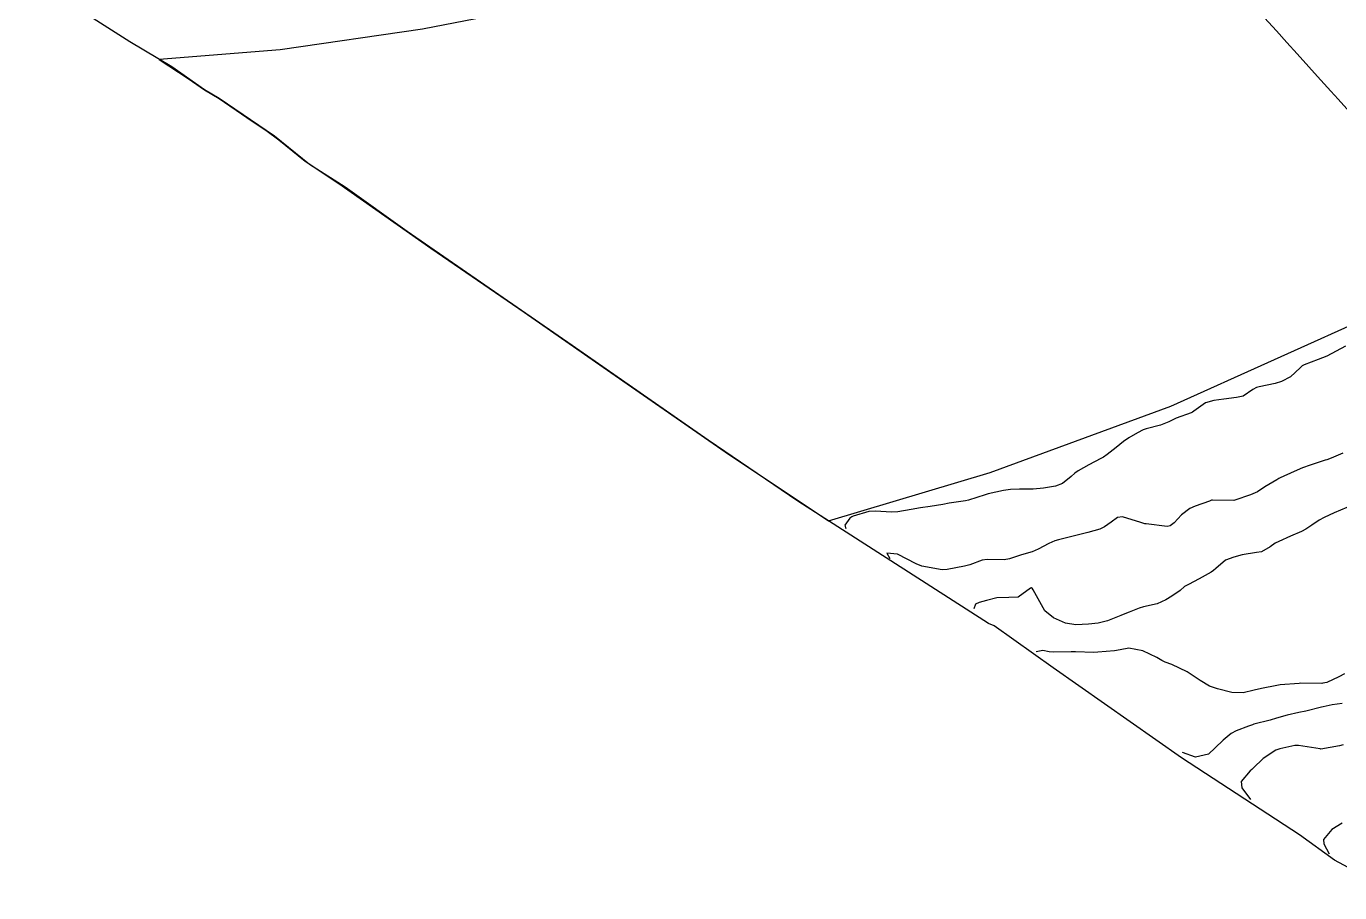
# Model space of a CAD drawing. Header units: metres. Extents: x 286371 to 293043, y 7462578 to 7466404.
# Drawn here: x 286662.6 to 286779.7, y 7465693.2 to 7465770.5 of the extents above; entities that cross this region are included whole.
import ezdxf

# ---------------------------------------------------------------- set-up
doc = ezdxf.new("R2010")
doc.units = ezdxf.units.M
doc.header["$MEASUREMENT"] = 0
for name, color, linetype in [('Area', 45, 'Continuous'), ('Curvas de Nivel 1m', 11, 'Continuous'), ('Curvas de Nivel 5m', 15, 'Continuous'), ('Edificações', 30, 'Continuous')]:
    doc.layers.add(name, color=color, linetype=linetype)

msp = doc.modelspace()

# ---------------------------------------------------------------- linework, layer by layer
at = {"layer": 'Area'}
msp.add_polyline3d([(286784.68, 7465693.22, 697.31), (286779.24, 7465696.11, 698.82), (286776.12, 7465698.38, 699.8), (286765.6, 7465705.25, 699.46), (286754.17, 7465713.26, 687.85), (286748.91, 7465717.01, 697.82), (286748.41, 7465717.23, 697.83), (286731.41, 7465728.11, 697.44), (286723.42, 7465733.56, 697.43), (286711.29, 7465742, 697.11), (286696.58, 7465752.16, 696.9), (286691.05, 7465756.11, 697), (286687.88, 7465758.13, 697.06), (286684.75, 7465760.67, 697.09), (286679.83, 7465764.01, 697.71), (286678.51, 7465764.8, 690.11), (286675.59, 7465766.84, 690.07), (286671.85, 7465769.06, 690.16), (286662.63, 7465774.99, 696.58)], dxfattribs=at)
at = {"layer": 'Curvas de Nivel 1m', "flags": 128}
for points, elevation in [([(286780.87, 7465762.5), (286779.56, 7465763.95), (286778.9, 7465764.68), (286777.73, 7465765.98), (286776.95, 7465766.85), (286775.9, 7465768.01), (286774.98, 7465769.02), (286774.06, 7465770.04), (286773.01, 7465771.2)], 691), ([(286779.97, 7465732.4), (286778.95, 7465731.97), (286778.56, 7465731.82), (286778.41, 7465731.78), (286777.06, 7465731.34), (286776.4, 7465731.09), (286775.64, 7465730.77), (286774.39, 7465730.19), (286774.28, 7465730.14), (286774.09, 7465730.04), (286773.04, 7465729.39), (286772.37, 7465728.97), (286771.74, 7465728.7), (286770.36, 7465728.21), (286770.26, 7465728.19), (286768.36, 7465728.22), (286768.28, 7465728.2), (286768.11, 7465728.13), (286766.81, 7465727.69), (286766.34, 7465727.47), (286765.6, 7465726.9), (286764.94, 7465726.18), (286764.58, 7465725.92), (286764.32, 7465725.87), (286762.45, 7465726.09), (286762.32, 7465726.11), (286761.98, 7465726.22), (286760.33, 7465726.73), (286759.9, 7465726.68), (286759.32, 7465726.26), (286758.75, 7465725.84), (286758.31, 7465725.64), (286757.26, 7465725.34), (286756.31, 7465725.1), (286754.64, 7465724.68), (286754.3, 7465724.58), (286753.78, 7465724.35), (286752.82, 7465723.83), (286752.28, 7465723.61), (286751.33, 7465723.33), (286750.27, 7465722.98), (286749.79, 7465722.89), (286748.27, 7465722.91), (286747.84, 7465722.87), (286746.72, 7465722.46), (286746.37, 7465722.35), (286746.26, 7465722.33), (286744.72, 7465722.02), (286744.26, 7465721.99), (286742.46, 7465722.32), (286741.95, 7465722.53), (286740.28, 7465723.39), (286739.35, 7465723.49), (286739.6, 7465723.01)], 689), ([(286780.34, 7465727.55), (286779.2, 7465727.09), (286778.32, 7465726.66), (286777.88, 7465726.42), (286777.23, 7465725.99), (286776.67, 7465725.63), (286776.31, 7465725.43), (286775.32, 7465725), (286774.29, 7465724.54), (286773.96, 7465724.37), (286773.49, 7465724.05), (286772.72, 7465723.62), (286772.28, 7465723.56), (286771.02, 7465723.33), (286770.27, 7465723.12), (286769.52, 7465722.86), (286768.65, 7465722.12), (286768.44, 7465721.93), (286768.25, 7465721.8), (286767.19, 7465721.19), (286766.23, 7465720.7), (286765.88, 7465720.51), (286765.48, 7465720.17), (286764.75, 7465719.64), (286764.21, 7465719.32), (286763.44, 7465718.97), (286762.2, 7465718.69), (286761.84, 7465718.59), (286760.94, 7465718.23), (286760.41, 7465718.03), (286760.2, 7465717.94), (286759.01, 7465717.45), (286758.18, 7465717.26), (286757.31, 7465717.17), (286756.19, 7465717.09), (286755.27, 7465717.25), (286754.19, 7465717.71), (286753.41, 7465718.36), (286752.39, 7465720.21), (286752.3, 7465720.37), (286752.23, 7465720.41), (286752.2, 7465720.41), (286752.13, 7465720.38), (286751.04, 7465719.57), (286750.22, 7465719.53), (286749.14, 7465719.5), (286748.22, 7465719.28), (286747.56, 7465719.1), (286747.24, 7465718.94), (286747.09, 7465718.52)], 688), ([(286780.12, 7465712.72), (286779.61, 7465712.46), (286778.56, 7465711.97), (286778.19, 7465711.89), (286778.1, 7465711.88), (286776.22, 7465711.89), (286776.1, 7465711.88), (286774.39, 7465711.74), (286774.1, 7465711.7), (286772.73, 7465711.42), (286772.09, 7465711.28), (286771.11, 7465711.05), (286770.09, 7465711.06), (286768.82, 7465711.38), (286768.1, 7465711.63), (286767.25, 7465712.14), (286766.12, 7465712.92), (286764.74, 7465713.56), (286764.13, 7465713.77), (286763.85, 7465713.91), (286763.4, 7465714.2), (286762.14, 7465714.79), (286760.92, 7465715.01), (286760.14, 7465714.88), (286759.63, 7465714.78), (286758.14, 7465714.66), (286757.79, 7465714.64), (286756.14, 7465714.68), (286755.77, 7465714.69), (286754.15, 7465714.65), (286753.8, 7465714.7), (286753.23, 7465714.82), (286752.65, 7465714.69)], 687), ([(286779.92, 7465710.1), (286779.04, 7465709.96), (286778.24, 7465709.8), (286778.07, 7465709.76), (286776.67, 7465709.39), (286776.06, 7465709.27), (286775.03, 7465709.05), (286774.06, 7465708.77), (286773.49, 7465708.61), (286772.05, 7465708.23), (286771.93, 7465708.19), (286771.58, 7465708.07), (286770.48, 7465707.65), (286770.03, 7465707.4), (286769.31, 7465706.82), (286768.61, 7465706.12), (286768.01, 7465705.57), (286766.84, 7465705.31), (286765.68, 7465705.71)], 686), ([(286779.92, 7465699.43), (286779, 7465698.86), (286778.27, 7465697.97), (286778.29, 7465697.56), (286778.77, 7465696.68)], 684)]:
    msp.add_lwpolyline(points, dxfattribs=dict(at, elevation=elevation))
at = {"layer": 'Curvas de Nivel 5m', "flags": 128}
for points, elevation in [([(286780.23, 7465741.94), (286778.55, 7465741.05), (286777.77, 7465740.76), (286776.54, 7465740.28), (286776.37, 7465740.18), (286776.18, 7465740.01), (286775.32, 7465739.22), (286774.52, 7465738.78), (286773.95, 7465738.61), (286772.51, 7465738.32), (286772.3, 7465738.27), (286771.97, 7465738.07), (286771.11, 7465737.47), (286770.49, 7465737.36), (286769.38, 7465737.22), (286768.49, 7465737.1), (286767.73, 7465736.89), (286766.7, 7465736.15), (286766.58, 7465736.05), (286766.47, 7465735.99), (286765.12, 7465735.52), (286764.46, 7465735.2), (286763.74, 7465734.91), (286762.45, 7465734.58), (286762.18, 7465734.49), (286761.67, 7465734.23), (286760.9, 7465733.77), (286760.43, 7465733.44), (286759.78, 7465732.9), (286758.98, 7465732.27), (286758.64, 7465732.04), (286758.41, 7465731.92), (286757.33, 7465731.36), (286756.39, 7465730.82), (286756.08, 7465730.61), (286755.76, 7465730.31), (286755, 7465729.7), (286754.37, 7465729.47), (286753.3, 7465729.29), (286752.37, 7465729.19), (286751.15, 7465729.18), (286750.37, 7465729.15), (286749.72, 7465729.06), (286748.36, 7465728.77), (286748.09, 7465728.7), (286747.36, 7465728.45), (286746.61, 7465728.2), (286746.35, 7465728.16), (286744.89, 7465727.94), (286744.34, 7465727.82), (286743.19, 7465727.66), (286742.34, 7465727.54), (286741.5, 7465727.37), (286740.33, 7465727.16), (286739.76, 7465727.14), (286738.33, 7465727.22), (286737.73, 7465727.19), (286736.33, 7465726.79), (286736.21, 7465726.74), (286736.05, 7465726.62), (286735.6, 7465725.98), (286735.69, 7465725.7)], 690), ([(286780.02, 7465706.39), (286779.67, 7465706.3), (286778.01, 7465706.02), (286777.96, 7465706.03), (286776.02, 7465706.35), (286775.7, 7465706.33), (286774.38, 7465706.03), (286774.09, 7465705.95), (286774.01, 7465705.92), (286772.87, 7465705.18), (286771.99, 7465704.32), (286771.86, 7465704.19), (286771.73, 7465704.07), (286770.91, 7465703.14), (286770.99, 7465702.57), (286771.74, 7465701.53)], 685)]:
    msp.add_lwpolyline(points, dxfattribs=dict(at, elevation=elevation))
at = {"layer": 'Edificações', "elevation": 690.1}
msp.add_lwpolyline([(286714.98, 7465773.52), (286697.96, 7465770.2), (286685.27, 7465768.37), (286674.48, 7465767.5), (286677.05, 7465765.82), (286678.51, 7465764.8), (286679.83, 7465764.01), (286682.29, 7465762.34), (286684.1, 7465761.12), (286685.14, 7465760.35), (286687.48, 7465758.45), (286690.5, 7465756.45), (286698.7, 7465750.69), (286707, 7465744.96), (286714.73, 7465739.6), (286724.93, 7465732.53), (286734.14, 7465726.36), (286748.55, 7465730.69), (286764.66, 7465736.58), (286783.13, 7465744.91), (286798.98, 7465753.37), (286814.23, 7465762.6), (286829.69, 7465773.69)], dxfattribs=at)

doc.saveas('drawing.dxf')
